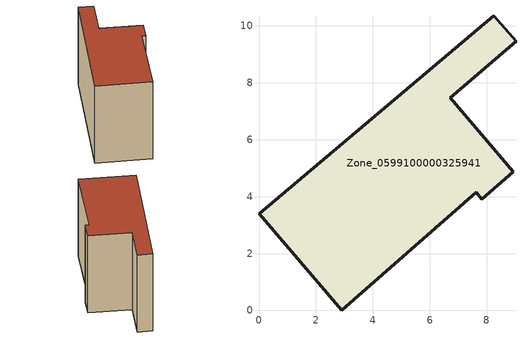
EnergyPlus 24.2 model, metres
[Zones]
Zone_0599100000325941
 floor ground (C_G): 8.25,10.36 9.03,9.45 6.72,7.47 8.94,4.87 7.82,3.91 7.63,4.15 2.91,0 0,3.39 z0
 wall outside (C_F): 9.03,9.45 8.25,10.36 0,3.39 2.91,0 7.63,4.15 7.82,3.91 8.94,4.87 6.72,7.47 9.03,9.45 z0:7.09
 roof outside (C_R): 8.25,10.36 0,3.39 2.91,0 7.63,4.15 7.82,3.91 8.94,4.87 6.72,7.47 9.03,9.45 z7.09
[BUILDING]
Pand.0599100000325941: North Axis=0; Terrain=City; Loads Convergence Tolerance Value=0.04; Temperature Convergence Tolerance Value=0.4; Solar Distribution=FullExterior; Maximum Number of Warmup Days=25; Minimum Number of Warmup Days=1
[Site:Location]
Rotterdam.The.Hague.AP_ZH_NLD Design_Conditions: Latitude=51.96; Longitude=4.45; Time Zone=1; Elevation=-4.5
[SITE:GROUNDTEMPERATURE:BUILDINGSURFACE]
18, 18, 18, 18, 18, 18, 18, 18, 18, 18, 18, 18
[MATERIAL] Thermal Absorptance=0.9; Solar Absorptance=0.7; Visible Absorptance=0.7
Name | Roughness | Thickness | Conductivity | Density | Specific Heat
G.TI.1946 | MediumSmooth | 0.15 | 1 | 540 | 1210
F.TI.1946 | Rough | 0.3 | 0.857143 | 1920 | 840
R.TI.1946 | MediumRough | 0.2 | 0.1 | 1500 | 1000
[CONSTRUCTION]
C_G: G.TI.1946
C_F: F.TI.1946
C_R: R.TI.1946
[ZONE]
Zone_0599100000325941: Type=1; Multiplier=1; Ceiling Height=Autocalculate; Volume=Autocalculate; Floor Area=autocalculate; Part of Total Floor Area=Yes
[ZONEINFILTRATION:DESIGNFLOWRATE]
Infil_Zone_0599100000325941: Zone or ZoneList or Space or SpaceList=Zone_0599100000325941; Schedule=AlwaysOn; Design Flow Rate Calculation Method=Flow/Area; Flow Rate per Floor Area=0.003; Constant Term Coefficient=1; Temperature Term Coefficient=0; Velocity Term Coefficient=0; Velocity Squared Term Coefficient=0
[HVACTEMPLATE:ZONE:IDEALLOADSAIRSYSTEM]
Zone_0599100000325941: Maximum Heating Supply Air Temperature=50; Minimum Cooling Supply Air Temperature=13; Maximum Heating Supply Air Humidity Ratio=0.0156; Minimum Cooling Supply Air Humidity Ratio=0.0077; Heating Limit=NoLimit; Cooling Limit=NoLimit; Dehumidification Control Type=ConstantSensibleHeatRatio; Cooling Sensible Heat Ratio=0.7; Dehumidification Setpoint=60; Humidification Control Type=None; Humidification Setpoint=30; Outdoor Air Method=None; Outdoor Air Flow Rate per Person=0.00944; Outdoor Air Flow Rate per Zone Floor Area=0; Outdoor Air Flow Rate per Zone=0; Demand Controlled Ventilation Type=None; Outdoor Air Economizer Type=NoEconomizer; Heat Recovery Type=None; Sensible Heat Recovery Effectiveness=0.7; Latent Heat Recovery Effectiveness=0.65
[ZONECONTROL:THERMOSTAT]
ThermostatControl_Zone_0599100000325941: Zone or ZoneList=Zone_0599100000325941; Control Type Schedule=DualSetpointControlType; Control 1=Thermostat_Zone_0599100000325941; Temperature Difference Between Cutout And Setpoint=0
[THERMOSTATSETPOINT:DUALSETPOINT]
Thermostat_Zone_0599100000325941: Heating Setpoint Temperature Schedule=HeatingSetpoint_Zone_0599100000325941; Cooling Setpoint Temperature Schedule=CoolingSetpoint_Zone_0599100000325941
[SCHEDULE:COMPACT]
HeatingSetpoint_Zone_0599100000325941: Through: 12/31, For: AllDays, Until: 24:00, 21
CoolingSetpoint_Zone_0599100000325941: Through: 12/31, For: AllDays, Until: 24:00, 24
DualSetpointControlType: Through: 12/31, For: AllDays, Until: 24:00, 4
AlwaysOn: Through: 12/31, For: AllDays, Until: 24:00, 1
